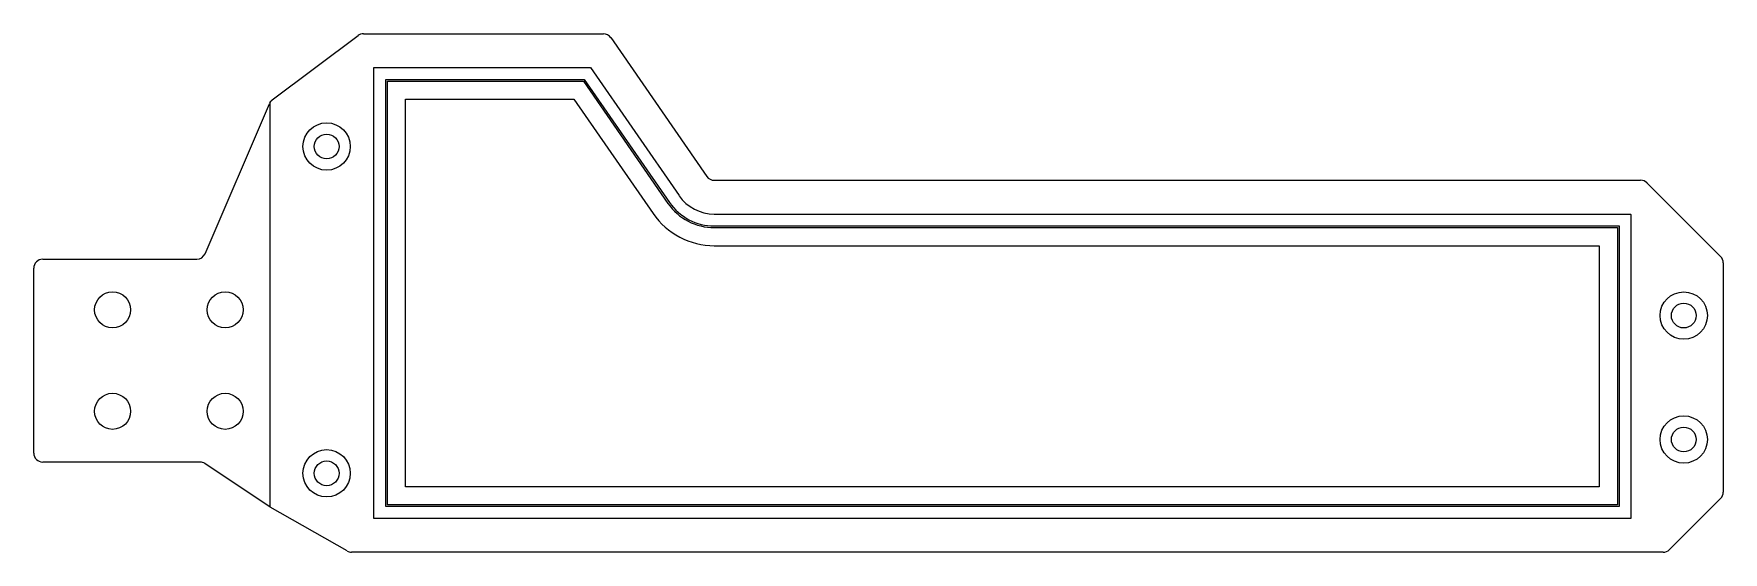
# Model space of a CAD drawing. Header units: millimetres. Extents: x 0 to 150, y -17 to 29.
import ezdxf

# ---------------------------------------------------------------- set-up
doc = ezdxf.new("R2010")
doc.units = ezdxf.units.MM
for name, color, linetype in [('contact_face', 7, 'CONTINUOUS'), ('cover', 7, 'CONTINUOUS'), ('outer', 7, 'CONTINUOUS'), ('PCB_candidate', 7, 'CONTINUOUS'), ('retainer_countersink', 1, 'CONTINUOUS'), ('retainer_holes', 1, 'CONTINUOUS'), ('retainer_opening', 7, 'CONTINUOUS'), ('retainer_outer', 7, 'CONTINUOUS'), ('root_holes', 1, 'CONTINUOUS')]:
    doc.layers.add(name, color=color, linetype=linetype)

msp = doc.modelspace()

# ---------------------------------------------------------------- linework, layer by layer
at = {"layer": 'contact_face'}
for p, q in [((31.4, -12.8), (31.4, 24.8)), ((31.4, 24.8), (48.8, 24.8)), ((48.8, 24.8), (56.31, 13.95)), ((60.42, 11.8), (140.6, 11.8)), ((140.6, 11.8), (140.6, -12.8)), ((140.6, -12.8), (31.4, -12.8))]:
    msp.add_line(p, q, dxfattribs=at)
msp.add_arc((60.42, 16.8), 5, 574.6952, 630, dxfattribs=at)
at = {"layer": 'cover'}
for p, q in [((30.2, -14), (30.2, 26)), ((30.2, 26), (49.43, 26)), ((49.43, 26), (57.29, 14.64)), ((60.42, 13), (141.76, 13)), ((141.76, 13), (141.8, 12.96)), ((141.8, 12.96), (141.8, -14)), ((141.8, -14), (30.2, -14))]:
    msp.add_line(p, q, dxfattribs=at)
msp.add_arc((60.42, 16.8), 3.8, 574.6952, 630, dxfattribs=at)
at = {"layer": 'outer'}
for p, q in [((21.17, 23.13), (28.79, 28.84)), ((29.27, 29), (50.58, 29)), ((51.24, 28.66), (59.76, 16.34)), ((15.21, 9.48), (20.92, 22.8)), ((60.42, 16), (142.67, 16)), ((143.23, 15.77), (149.77, 9.23)), ((0.8, 9), (14.47, 9)), ((0, -8.2), (0, 8.2)), ((150, 8.67), (150, -11.67)), ((14.76, -9), (0.8, -9)), ((21, -13), (15.2, -9.13)), ((27.82, -16.89), (21, -13)), ((149.77, -12.23), (145.23, -16.77)), ((144.67, -17), (28.21, -17))]:
    msp.add_line(p, q, dxfattribs=at)
for centre, start, end in [((29.27, 28.2), -270, -233.1301), ((50.58, 28.2), 34.6952, 90), ((21.65, 22.49), -233.1301, -203.1986), ((60.42, 16.8), 214.6952, 270), ((142.67, 15.2), 45, 90), ((0.8, 8.2), 90, 180), ((14.47, 9.8), 270, 336.8014), ((149.2, 8.67), 0, 45), ((0.8, -8.2), -180, -90), ((14.76, -9.8), 416.3099, 450), ((149.2, -11.67), -45, 0), ((28.21, -16.2), -119.7449, -90), ((144.67, -16.2), -90, -45)]:
    msp.add_arc(centre, 0.8, start, end, dxfattribs=at)
at = {"layer": 'PCB_candidate'}
for p, q in [((33, -11.2), (33, 23.2)), ((33, 23.2), (47.96, 23.2)), ((47.96, 23.2), (54.99, 13.04)), ((60.42, 10.2), (139, 10.2)), ((139, 10.2), (139, -11.2)), ((139, -11.2), (33, -11.2))]:
    msp.add_line(p, q, dxfattribs=at)
msp.add_arc((60.42, 16.8), 6.6, 574.6952, 630, dxfattribs=at)
at = {"layer": 'retainer_countersink'}
for centre in [(26, 19), (146.5, 4), (146.5, -7), (26, -10)]:
    msp.add_circle(centre, 2.1, dxfattribs=at)
at = {"layer": 'retainer_holes'}
for centre in [(26, 19), (146.5, 4), (146.5, -7), (26, -10)]:
    msp.add_circle(centre, 1.1, dxfattribs=at)
at = {"layer": 'retainer_opening'}
for p, q in [((31.25, -12.95), (31.25, 24.95)), ((31.25, 24.95), (48.88, 24.95)), ((48.88, 24.95), (56.43, 14.04)), ((60.42, 11.95), (140.75, 11.95)), ((140.75, 11.95), (140.75, -12.95)), ((140.75, -12.95), (31.25, -12.95))]:
    msp.add_line(p, q, dxfattribs=at)
msp.add_arc((60.42, 16.8), 4.85, 574.6952, 630, dxfattribs=at)
at = {"layer": 'retainer_outer'}
for p, q in [((21.17, 23.13), (28.79, 28.84)), ((29.27, 29), (50.58, 29)), ((51.24, 28.66), (59.76, 16.34)), ((21, -13), (21, 22.95)), ((60.42, 16), (142.67, 16)), ((143.23, 15.77), (149.77, 9.23)), ((150, 8.67), (150, -11.67)), ((27.82, -16.89), (21, -13)), ((149.77, -12.23), (145.23, -16.77)), ((144.67, -17), (28.21, -17))]:
    msp.add_line(p, q, dxfattribs=at)
for centre, start, end in [((29.27, 28.2), -270, -233.1301), ((50.58, 28.2), 34.6952, 90), ((21.65, 22.49), -233.1301, -215.5265), ((60.42, 16.8), 214.6952, 270), ((142.67, 15.2), 45, 90), ((149.2, 8.67), 0, 45), ((149.2, -11.67), -45, 0), ((28.21, -16.2), -119.7449, -90), ((144.67, -16.2), -90, -45)]:
    msp.add_arc(centre, 0.8, start, end, dxfattribs=at)
at = {"layer": 'root_holes'}
for centre in [(7, 4.5), (17, 4.5), (7, -4.5), (17, -4.5)]:
    msp.add_circle(centre, 1.6, dxfattribs=at)

doc.saveas('drawing.dxf')
